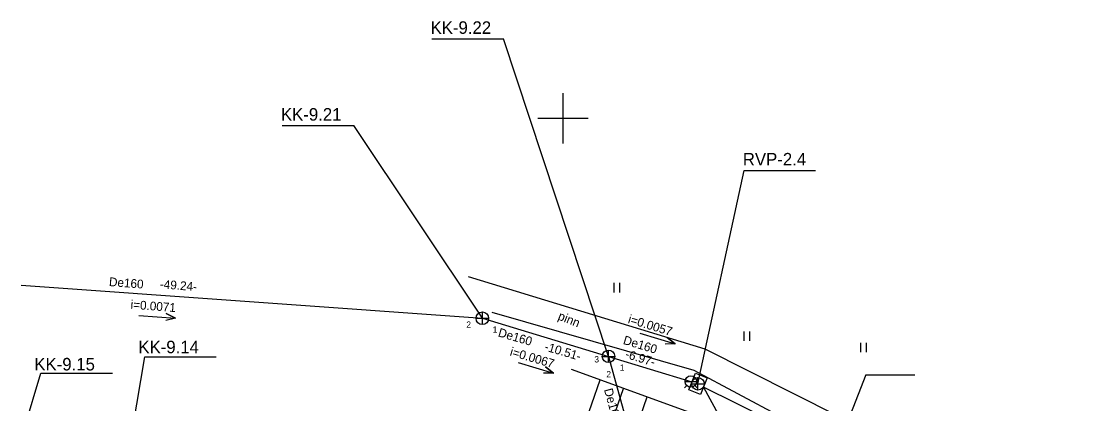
# Model space of a CAD drawing. Extents: x 642106.8 to 642191, y 6457366.5 to 6457457.8.
# Drawn here: x 642106.8 to 642191, y 6457427.2 to 6457457.8 of the extents above; entities that cross this region are included whole.
import ezdxf

# ---------------------------------------------------------------- set-up
doc = ezdxf.new("R2010")
doc.units = 0
for name, color, linetype in [('Default', 7, 'Continuous'), ('HALJASTUS', 7, 'Continuous'), ('kaabel-mp', 7, 'Continuous'), ('KAEVU-INFO', 7, 'Continuous'), ('KKAEV', 7, 'Continuous'), ('KTRASS', 7, 'Continuous'), ('RELJEEF', 7, 'Continuous'), ('survekanal', 7, 'Continuous'), ('TEE', 7, 'Continuous'), ('TORU_NR', 7, 'Continuous'), ('trassiifo-kanal', 7, 'Continuous'), ('VKAEV', 7, 'Continuous'), ('VORK', 7, 'Continuous')]:
    doc.layers.add(name, color=color, linetype=linetype)

# ---------------------------------------------------------------- blocks, each defined once
blk = doc.blocks.new('HEIN_51')
at = {"layer": 'HALJASTUS'}
for p, q in [((-22.8, 38.1), (-22.8, -38.1)), ((22.8, 38.1), (22.8, -38.1))]:
    blk.add_line(p, q, dxfattribs=at)
blk = doc.blocks.new('HEIN_52')
at = {"layer": 'HALJASTUS'}
for p, q in [((-22.8, 38.1), (-22.8, -38.1)), ((22.8, 38.1), (22.8, -38.1))]:
    blk.add_line(p, q, dxfattribs=at)
blk = doc.blocks.new('HEIN_56')
at = {"layer": 'HALJASTUS'}
for p, q in [((-22.8, 38.1), (-22.8, -38.1)), ((22.8, 38.1), (22.8, -38.1))]:
    blk.add_line(p, q, dxfattribs=at)
blk = doc.blocks.new('VKORIS_52')
at = {"layer": 'VORK'}
for p, q in [((0, 200), (0, -200)), ((-200, 0), (200, 0))]:
    blk.add_line(p, q, dxfattribs=at)
blk = doc.blocks.new('KAKAEV')
at = {"layer": 'Default'}
for p, q in [((-100, 0), (100, 0)), ((0, -100), (0, 100))]:
    blk.add_line(p, q, dxfattribs=at)
blk.add_circle((0, 0), 100, dxfattribs=at)
blk = doc.blocks.new('VESIIB')
at = {"layer": 'VKAEV'}
for p, q in [((-70, 0), (70, 0)), ((-49, -49), (-77, -77)), ((49, -49), (77, -77))]:
    blk.add_line(p, q, dxfattribs=at)
blk.add_circle((0, 0), 70, dxfattribs=at)

msp = doc.modelspace()

# ---------------------------------------------------------------- linework, layer by layer
at = {"layer": 'kaabel-mp'}
msp.add_lwpolyline([(642161.218, 6457428.565), (642162.376, 6457426.404)], dxfattribs=at)
at = {"layer": 'KAEVU-INFO'}
for p, q in [((642139.53, 6457456.347), (642145.241, 6457456.347)), ((642153.632, 6457431.016), (642145.241, 6457456.347)), ((642127.587, 6457449.426), (642133.299, 6457449.426)), ((642143.568, 6457434.054), (642133.299, 6457449.426)), ((642160.775, 6457428.826), (642164.452, 6457445.851)), ((642164.452, 6457445.851), (642170.164, 6457445.851)), ((642112.158, 6457404.323), (642116.621, 6457430.969)), ((642116.621, 6457430.969), (642122.332, 6457430.969)), ((642106.752, 6457424.388), (642108.324, 6457429.671)), ((642108.324, 6457429.671), (642114.036, 6457429.671))]:
    msp.add_line(p, q, dxfattribs=at)
at = {"layer": 'KTRASS'}
for points in [[(642106.752, 6457436.688), (642143.568, 6457434.054), (642153.632, 6457431.016), (642160.292, 6457428.976)], [(642153.632, 6457431.016), (642159.138, 6457411.11)], [(642160.981, 6457427.963), (642160.039, 6457428.334), (642160.567, 6457429.676), (642161.509, 6457429.305), (642160.981, 6457427.963)]]:
    msp.add_lwpolyline(points, dxfattribs=at)
at = {"layer": 'RELJEEF'}
for p, q in [((642149.949, 6457420.513), (642152.955, 6457429.14)), ((642151.838, 6457419.855), (642154.835, 6457428.458)), ((642153.726, 6457419.197), (642156.715, 6457427.775))]:
    msp.add_line(p, q, dxfattribs=at)
msp.add_lwpolyline([(642191.016, 6457405.072), (642190.615, 6457405.43), (642175.002, 6457417.987), (642163.347, 6457425.367), (642150.689, 6457429.963)], dxfattribs=at)
at = {"layer": 'survekanal'}
for q in [(642171.756, 6457423.342), (642178.093, 6457429.542)]:
    msp.add_line((642174.181, 6457429.542), q, dxfattribs=at)
msp.add_lwpolyline([(642191.016, 6457406.691), (642183.645, 6457414.635), (642171.756, 6457423.342), (642161.218, 6457428.565)], dxfattribs=at)
at = {"layer": 'TEE'}
for points in [[(642142.44, 6457437.385), (642161.328, 6457431.625), (642171.93, 6457426.266), (642178.782, 6457421.155)], [(642190.396, 6457406.972), (642176.991, 6457419.717), (642170.926, 6457424.295), (642160.461, 6457429.886), (642144.353, 6457434.516)]]:
    msp.add_lwpolyline(points, dxfattribs=at)
at = {"layer": 'trassiifo-kanal'}
for points in [[(642116.137, 6457434.28), (642119.073, 6457434.066), (642118.337, 6457434.423), (642119.073, 6457434.066), (642118.297, 6457433.872)], [(642156.14, 6457432.861), (642158.959, 6457432.013), (642158.319, 6457432.521), (642158.959, 6457432.013), (642158.159, 6457431.992)], [(642146.419, 6457430.533), (642149.238, 6457429.685), (642148.598, 6457430.193), (642149.238, 6457429.685), (642148.438, 6457429.664)]]:
    msp.add_lwpolyline(points, dxfattribs=at)

# ---------------------------------------------------------------- block references
at = {"layer": 'HALJASTUS', "xscale": 0.01, "yscale": 0.01}
for name, p in [('HEIN_51', (642154.285, 6457436.49)), ('HEIN_52', (642164.671, 6457432.63)), ('HEIN_56', (642173.978, 6457431.722))]:
    msp.add_blockref(name, p, dxfattribs=at)
at = {"layer": 'KKAEV', "xscale": 0.005, "yscale": 0.005}
for p in [(642143.568, 6457434.054), (642153.632, 6457431.016), (642160.775, 6457428.826)]:
    msp.add_blockref('KAKAEV', p, dxfattribs=at)
at = {"layer": 'VKAEV', "xscale": 0.006500000000232831, "yscale": 0.006500000003725291}
msp.add_blockref('VESIIB', (642160.201, 6457429.004), dxfattribs=at)
at = {"layer": 'VORK', "xscale": 0.01, "yscale": 0.01}
msp.add_blockref('VKORIS_52', (642150, 6457450), dxfattribs=at)

# ---------------------------------------------------------------- texts
at = {"layer": 'KAEVU-INFO'}
for s, p in [('KK-9.22', (642139.432, 6457456.737)), ('KK-9.21', (642127.49, 6457449.815)), ('RVP-2.4', (642164.354, 6457446.24)), ('KK-9.14', (642116.113, 6457431.261)), ('KK-9.15', (642107.809, 6457429.891))]:
    msp.add_text(s, height=1, dxfattribs=at).set_placement(p)
at = {"layer": 'TEE'}
msp.add_text('pinn', height=0.7, rotation=338.15912, dxfattribs=at).set_placement((642149.541, 6457433.973))
at = {"layer": 'TORU_NR'}
for s, p in [('2', (642142.284, 6457433.298)), ('1', (642144.389, 6457432.904)), ('3', (642152.503, 6457430.529)), ('2', (642153.464, 6457429.348)), ('1', (642154.536, 6457429.866))]:
    msp.add_text(s, height=0.5, dxfattribs=at).set_placement(p)
at = {"layer": 'trassiifo-kanal'}
for s, rotation, p in [(' De160', 355.67639, (642113.487, 6457436.646)), ('-49.24-', 355.67639, (642117.803, 6457436.438)), ('i=0.0071', 355.67639, (642115.468, 6457434.817)), ('i=0.0057', 343.06773, (642155.138, 6457433.688)), (' De160', 343.66751, (642144.522, 6457432.695)), (' De160', 343.06773, (642154.499, 6457432.094)), ('i=0.0067', 343.66751, (642145.715, 6457431.09)), ('-10.51-', 343.66751, (642148.472, 6457431.497)), ('-6.97-', 343.06773, (642154.906, 6457430.911)), (' De160', 285.60139, (642153.195, 6457428.611))]:
    msp.add_text(s, height=0.7, rotation=rotation, dxfattribs=at).set_placement(p)

doc.saveas('drawing.dxf')
